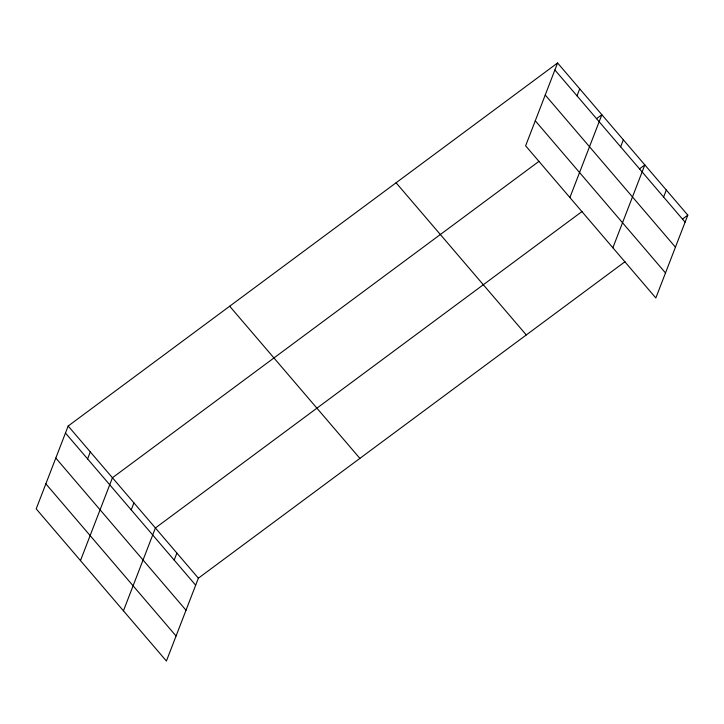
<?xml version="1.0" encoding="UTF-8"?>
<svg xmlns="http://www.w3.org/2000/svg" width="724" height="724" viewBox="0 0 724 724"><rect width="100%" height="100%" fill="white"/><g stroke="black" fill="none" stroke-linecap="round" stroke-linejoin="round"><path stroke-width="1.09" d="M557.589 62.97L525.624 145.814L655.835 297.971L687.8 215.137L557.589 62.97L68.165 426.029L36.2 508.863L166.411 661.03L198.376 578.186L624.993 261.726M87.595 458.907L90.301 451.894M80.473 560.602L112.437 477.759L539.054 161.298M131.216 509.877L133.922 502.872M123.442 610.812L155.407 527.977L582.024 211.517M174.185 560.095L176.891 553.082M577.019 95.849L579.725 88.835M569.897 197.543L601.861 114.709L596.476 118.7M620.64 146.827L623.346 139.813M612.866 247.762L644.831 164.918L639.446 168.918M663.609 197.037L666.315 190.023M682.415 219.128L687.8 215.137M554.892 69.984L685.094 222.141M545.235 95.007L675.438 247.165M535.28 120.79L665.492 272.948M396.082 182.783L526.285 334.941M229.68 306.216L359.882 458.382M68.165 426.029L198.376 578.186M65.459 433.033L195.67 585.2M55.802 458.057L186.014 610.223M45.856 483.84L176.068 636.007"/></g></svg>
